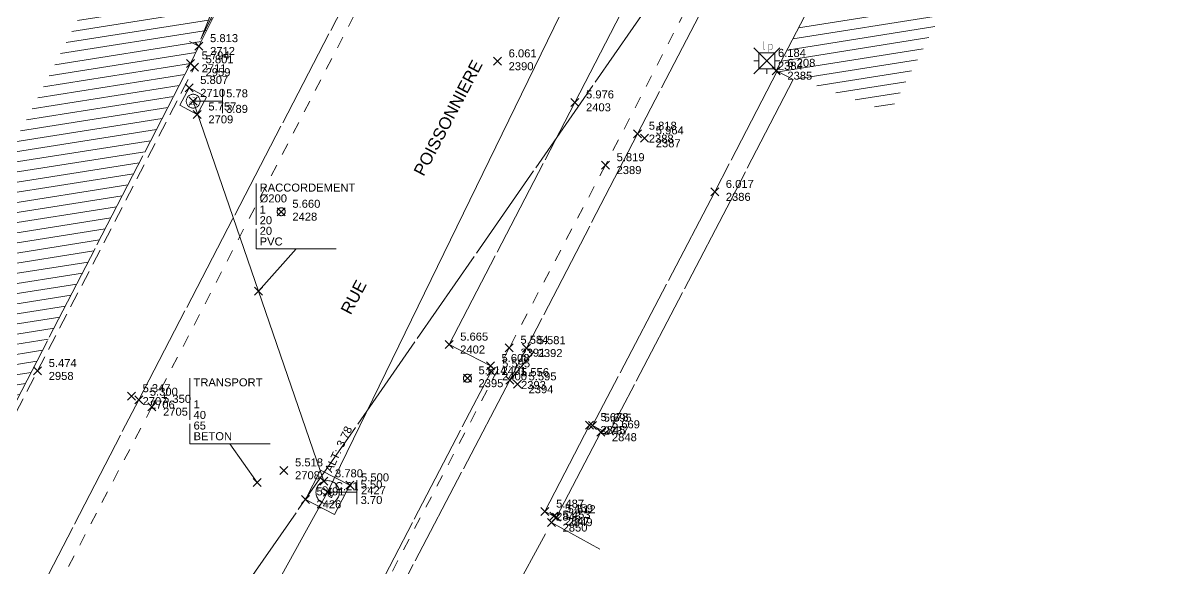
# Model space of a CAD drawing. Header units: metres. Extents: x 1223562 to 1223801, y 7191360 to 7191620.
# Drawn here: x 1223684.67 to 1223713.34, y 7191399.22 to 7191412.84 of the extents above; entities that cross this region are included whole.
import ezdxf
from ezdxf.enums import TextEntityAlignment as Align

# ---------------------------------------------------------------- set-up
doc = ezdxf.new("R2010")
doc.units = ezdxf.units.M
doc.header["$PDMODE"] = 3
doc.header["$PDSIZE"] = 0.1
for name, pattern in [('LL_0822', [2.5, 2.5, 0]), ('LL_0826', [2.5, 2.5, 0]), ('LL_0829', [0.6, 0.3, -0.3]), ('ML_2577', [2.5, 2.5, 0]), ('RL_1102', [0.6, 0.4, -0.2]), ('RL_1105', [2.5, 2.5, 0]), ('SL_1146', [2.5, 2.5, 0]), ('Socle_Continu', [2.5, 2.5, 0]), ('YL_2901', [2.5, 2.5, 0])]:
    doc.linetypes.add(name, pattern=pattern)
for name, color, linetype, lineweight in [('BATIH_SCS', 201, 'Socle_Continu', 13), ('CLOTU_SCS', 212, 'Socle_Continu', 13), ('ECPUB_SCS', 30, 'Socle_Continu', 13), ('HABIL_SCI', 7, 'Socle_Continu', 13), ('MARQU_PSS', 7, 'Socle_Continu', 13), ('SIGTA_SCI', 7, 'Socle_Continu', 13), ('SIGTM_SCI', 1, 'Socle_Continu', 13), ('SIGTO_SCI', 255, 'Socle_Continu', 13), ('VOIRI_SCS', 7, 'Socle_Continu', 13)]:
    doc.layers.add(name, color=color, linetype=linetype, lineweight=lineweight)
for name, color, linetype, lineweight, true_color in [('BATIM_SCS', 7, 'Socle_Continu', 13, 0xdf7fff), ('EAUPL_SCI', 5, 'Socle_Continu', 13, 0x0000ff), ('EAUUS_PSI', 7, 'Socle_Continu', 13, 0x7f3f00), ('EAUUS_SCI', 7, 'Socle_Continu', 13, 0x7f3f00), ('EAUUS_SCS', 7, 'Socle_Continu', 13, 0x7f3f00), ('EAUUS_SCT', 7, 'Socle_Continu', 13, 0x7f3f00), ('SIGTS_PSS', 7, 'Socle_Continu', 13, 0x9966cc)]:
    doc.layers.add(name, color=color, linetype=linetype, lineweight=lineweight, true_color=true_color)
doc.styles.add('Reseaux', font='arial.ttf')
doc.styles.get("Standard").update_dxf_attribs({"font": 'arial.ttf'})
doc.styles.add('Style_1', font='WINGDNG2.TTF')
doc.linetypes.add('CL_0181', pattern='A,3,-0.15,0.4,-0.381,["eu",Standard,S=0.254,R=0,X=-0.2,Y=-0.1],-0.381,0.4,-0.15', length=4.862)
doc.linetypes.add('SL_1143', pattern='A,0.5,0,["¢",Style_1,S=0.1,R=0,X=0.2,Y=-0.065],0.5', length=1)
pattern_1 = [(9, (0, 0), (-0.03910861626, 0.246922085149), [])]

# ---------------------------------------------------------------- blocks, each defined once
blk = doc.blocks.new('YP_1521')
at = {"layer": 'SIGTO_SCI', "color": 7, "linetype": 'Socle_Continu'}
blk.add_point((0, 0), dxfattribs=at)
at = {"layer": 'SIGTA_SCI', "linetype": 'Socle_Continu'}
blk.add_attdef('ALT', (0.278, 0.099), '', height=0.2, dxfattribs=at)
at = {"layer": 'SIGTA_SCI', "linetype": 'Socle_Continu', "flags": 9}
blk.add_attdef('CALQUE_ALT', (1.69, -1.18), '', height=0.2, dxfattribs=at)
at = {"layer": 'SIGTM_SCI', "linetype": 'Socle_Continu'}
blk.add_attdef('MAT', (0.278, -0.223), '', height=0.2, dxfattribs=at)
at = {"layer": 'SIGTM_SCI', "linetype": 'Socle_Continu', "flags": 9}
blk.add_attdef('CALQUE_MAT', (1.69, -1.501), '', height=0.2, dxfattribs=at)
at = {"layer": 'SIGTO_SCI', "linetype": 'Socle_Continu', "flags": 9}
for tag, p in [('ID', (1.69, 0.105)), ('NATURE', (1.69, -0.216)), ('FAMILLE', (1.69, -0.538)), ('CALQUE', (1.69, -0.859)), ('PCRS', (1.69, -1.823))]:
    blk.add_attdef(tag, p, '', height=0.2, dxfattribs=at)
blk = doc.blocks.new('GP_0481')
at = {"layer": 'ECPUB_SCS', "linetype": 'Socle_Continu'}
for p, q in [((-0.325, 0.325), (0, 0)), ((0, 0), (0.325, 0.325)), ((0, 0), (-0.325, -0.325)), ((-0.203, 0), (-0.325, 0)), ((0.203, 0.203), (-0.203, 0.203)), ((-0.203, 0.203), (-0.203, -0.203)), ((0.325, -0.325), (0, 0)), ((0.203, 0.203), (0.203, -0.203)), ((0.203, 0), (0.325, 0)), ((-0.203, -0.203), (0.203, -0.203)), ((0, -0.203), (0, -0.325))]:
    blk.add_line(p, q, dxfattribs=at)
at = {"layer": 'ECPUB_SCS', "linetype": 'Socle_Continu', "const_width": 0.01, "flags": 128}
for points in [[(-0.092, 0.487), (-0.092, 0.321, 0.378783), (-0.059, 0.287), (-0.048, 0.287)], [(0.048, 0.22), (0.048, 0.42), (0.098, 0.42, -0.410802), (0.137, 0.381), (0.137, 0.323, -0.396178), (0.098, 0.287), (0.059, 0.287)]]:
    blk.add_lwpolyline(points, format="xyb", dxfattribs=at)
at = {"layer": 'ECPUB_SCS', "linetype": 'Socle_Continu', "flags": 9}
for tag, p in [('ID', (0.722, 0.587)), ('NATURE', (0.722, 0.266)), ('FAMILLE', (0.722, -0.055)), ('CALQUE', (0.722, -0.377)), ('PCRS', (0.722, -0.698))]:
    blk.add_attdef(tag, p, '', height=0.2, dxfattribs=at)
blk = doc.blocks.new('LP_0841')
at = {"layer": 'VOIRI_SCS', "linetype": 'Socle_Continu', "flags": 128}
blk.add_lwpolyline([(0, 0), (0, 0.5), (1, 0)], dxfattribs=at)
at = {"layer": 'VOIRI_SCS', "linetype": 'Socle_Continu', "flags": 9}
for tag, p in [('ID', (1.428, 0.548)), ('NATURE', (1.428, 0.227)), ('FAMILLE', (1.428, -0.095)), ('CALQUE', (1.428, -0.416)), ('PCRS', (1.428, -0.737))]:
    blk.add_attdef(tag, p, '', height=0.2, dxfattribs=at)
blk = doc.blocks.new('LP_0843')
at = {"layer": 'VOIRI_SCS', "linetype": 'Socle_Continu'}
blk.add_circle((0, 0), 0.1, dxfattribs=at)
at = {"layer": 'VOIRI_SCS', "linetype": 'Socle_Continu', "flags": 9}
for tag, p in [('ID', (0.829, 0.061)), ('NATURE', (0.829, -0.26)), ('FAMILLE', (0.829, -0.582)), ('CALQUE', (0.829, -0.903)), ('PCRS', (0.829, -1.224))]:
    blk.add_attdef(tag, p, '', height=0.2, dxfattribs=at)
blk = doc.blocks.new('CP_0163')
at = {"layer": 'EAUUS_SCS', "linetype": 'Socle_Continu'}
blk.add_lwpolyline([(0, 0), (1, 0), (1, 1), (0, 1)], close=True, dxfattribs=at)
at = {"layer": 'EAUUS_SCS', "linetype": 'Socle_Continu', "const_width": 0.0235, "flags": 128}
for points in [[(0.45, 0.412), (0.362, 0.412, -0.405328), (0.31, 0.465), (0.31, 0.553, -0.999132), (0.45, 0.553), (0.45, 0.518), (0.327, 0.518)], [(0.538, 0.624), (0.538, 0.474, 0.410802), (0.6, 0.412), (0.679, 0.412), (0.679, 0.624)]]:
    blk.add_lwpolyline(points, format="xyb", dxfattribs=at)
at = {"layer": 'EAUUS_SCS', "linetype": 'Socle_Continu'}
blk.add_circle((0.5, 0.5), 0.353, dxfattribs=at)
at = {"layer": 'EAUUS_SCS', "linetype": 'Socle_Continu', "flags": 9}
for tag, p in [('ID', (1.381, 1.06)), ('NATURE', (1.381, 0.739)), ('FAMILLE', (1.381, 0.417)), ('CALQUE', (1.381, 0.096)), ('TYPE', (1.381, -0.546)), ('PCRS', (1.381, -0.225))]:
    blk.add_attdef(tag, p, '', height=0.2, dxfattribs=at)
blk = doc.blocks.new('RP_1122')
at = {"layer": 'BATIM_SCS', "linetype": 'Socle_Continu'}
blk.add_hatch(color=256, dxfattribs=at).paths.add_polyline_path([(0.062, 0.033), (0.938, 0.033), (0.5, 0.133)])
for p, q in [((0, 0.265), (0, 0)), ((1, 0), (1, 0.265)), ((0.5, 0.133), (0.062, 0.033)), ((0.938, 0.033), (0.5, 0.133)), ((0.062, 0.033), (0.938, 0.033))]:
    blk.add_line(p, q, dxfattribs=at)
at = {"layer": 'BATIM_SCS', "linetype": 'Socle_Continu', "flags": 9}
for tag, p in [('ID', (1.342, 0.871)), ('NATURE', (1.342, 0.549)), ('FAMILLE', (1.342, 0.228)), ('CALQUE', (1.342, -0.093)), ('PCRS', (1.342, -0.415))]:
    blk.add_attdef(tag, p, '', height=0.2, dxfattribs=at)
blk = doc.blocks.new('SP_1161')
at = {"layer": 'CLOTU_SCS', "linetype": 'Socle_Continu'}
for p, q in [((0, 0), (0, 0.2745)), ((1, 0.2745), (1, 0)), ((0.5, 0.1545), (0.3438, 0.103)), ((0.6563, 0.103), (0.5, 0.1545)), ((0.3438, 0.103), (0.6563, 0.103)), ((0.0625, 0), (0.9375, 0))]:
    blk.add_line(p, q, dxfattribs=at)
at = {"layer": 'CLOTU_SCS', "linetype": 'Socle_Continu', "flags": 9}
for tag, p in [('ID', (1.3598, 0.3853)), ('NATURE', (1.3598, 0.0641)), ('FAMILLE', (1.3598, -0.2572)), ('CALQUE', (1.3598, -0.5785)), ('PCRS', (1.3598, -0.8998))]:
    blk.add_attdef(tag, p, '', height=0.2, dxfattribs=at)
blk = doc.blocks.new('CP_2101')
at = {"layer": 'EAUUS_PSI', "linetype": 'Socle_Continu'}
blk.add_line((0.733, 0), (0, 0), dxfattribs=at)
at = {"layer": 'EAUUS_PSI', "linetype": 'Socle_Continu', "flags": 128}
blk.add_lwpolyline([(0.733, -0.3), (0.733, 0.3)], dxfattribs=at)
at = {"layer": 'EAUUS_PSI', "linetype": 'Socle_Continu'}
blk.add_point((0, 0), dxfattribs=at)
at = {"layer": 'EAUUS_PSI', "linetype": 'Socle_Continu', "style": 'Reseaux', "flags": 9}
for tag, p in [('ID', (2.525, 0.541)), ('NATURE', (2.525, 0.22))]:
    blk.add_attdef(tag, p, '', height=0.2, dxfattribs=at)
at = {"layer": 'EAUUS_PSI', "linetype": 'Socle_Continu'}
for tag, p in [('TAMPON', (0.824, 0.196)), ('RADIER', (0.824, -0.192))]:
    blk.add_attdef(tag, text='', height=0.2, dxfattribs=at).set_placement(p, align=Align.MIDDLE_LEFT)
at = {"layer": 'EAUUS_PSI', "linetype": 'Socle_Continu', "flags": 9}
for tag, p in [('FAMILLE', (2.525, -0.101)), ('CALQUE', (2.525, -0.423)), ('PCRS', (2.525, -0.744))]:
    blk.add_attdef(tag, p, '', height=0.2, dxfattribs=at)
blk = doc.blocks.new('*U92')
at = {"layer": 'EAUUS_SCI', "linetype": 'Socle_Continu'}
blk.add_line((0.939, 1.055), (0, 0), dxfattribs=at)
at = {"layer": 'EAUUS_SCI', "linetype": 'Socle_Continu', "flags": 128}
blk.add_lwpolyline([(1.939, 1.055), (-0.061, 1.055), (-0.061, 2.694)], dxfattribs=at)
at = {"layer": 'EAUUS_SCI', "linetype": 'Socle_Continu'}
blk.add_point((0, 0), dxfattribs=at)
for tag, p in [('TYPE', (0.028, 2.489)), ('DIAM', (0.028, 2.219)), ('NBR', (0.028, 1.94)), ('LARG', (0.028, 1.674)), ('HAUT', (0.028, 1.409)), ('MATER', (0.028, 1.143))]:
    blk.add_attdef(tag, p, '', height=0.2, dxfattribs=at)
at = {"layer": 'EAUUS_SCI', "linetype": 'Socle_Continu', "flags": 9}
for tag, p in [('ID', (2.47, 1.418)), ('NATURE', (2.47, 1.097)), ('FAMILLE', (2.47, 0.776)), ('CALQUE', (2.47, 0.454))]:
    blk.add_attdef(tag, p, '', height=0.2, dxfattribs=at)
blk = doc.blocks.new('CP_0169')
at = {"layer": 'EAUUS_SCI', "linetype": 'Socle_Continu'}
blk.add_point((0, 0), dxfattribs=at)
at = {"layer": 'EAUUS_SCI', "linetype": 'Socle_Continu', "insert": (0.268, 0.01), "char_height": 0.2, "attachment_point": 4}
blk.add_mtext_dynamic_manual_height_columns('\\pxql;ALT:', width=0.46273, gutter_width=1, heights=[0], dxfattribs=at)
at = {"layer": 'EAUUS_SCI', "linetype": 'Socle_Continu', "style": 'Reseaux', "flags": 9}
for tag, p in [('ID', (2.066, 0.187)), ('NATURE', (2.066, -0.134))]:
    blk.add_attdef(tag, p, '', height=0.2, dxfattribs=at)
at = {"layer": 'EAUUS_SCI', "linetype": 'Socle_Continu'}
blk.add_attdef('ALT', text='', height=0.2, dxfattribs=at).set_placement((0.952, 0.01), align=Align.MIDDLE_LEFT)
at = {"layer": 'EAUUS_SCI', "linetype": 'Socle_Continu', "flags": 9}
for tag, p in [('FAMILLE', (2.066, -0.456)), ('CALQUE', (2.066, -0.777)), ('TYPE', (2.066, -1.098)), ('PCRS', (2.066, -1.419))]:
    blk.add_attdef(tag, p, '', height=0.2, dxfattribs=at)
blk = doc.blocks.new('*U114')
at = {"layer": 'EAUPL_SCI', "linetype": 'Socle_Continu'}
blk.add_line((-0.676, 0.969), (0, 0), dxfattribs=at)
at = {"layer": 'EAUPL_SCI', "linetype": 'Socle_Continu', "flags": 128}
blk.add_lwpolyline([(0.324, 0.969), (-1.676, 0.969), (-1.676, 2.608)], dxfattribs=at)
at = {"layer": 'EAUPL_SCI', "linetype": 'Socle_Continu'}
blk.add_point((0, 0), dxfattribs=at)
for tag, p in [('TYPE', (-1.588, 2.403)), ('DIAM', (-1.588, 2.132)), ('NBR', (-1.588, 1.854)), ('LARG', (-1.588, 1.588)), ('HAUT', (-1.588, 1.322)), ('MATER', (-1.588, 1.057))]:
    blk.add_attdef(tag, p, '', height=0.2, dxfattribs=at)
at = {"layer": 'EAUPL_SCI', "linetype": 'Socle_Continu', "flags": 9}
for tag, p in [('ID', (2.47, 1.418)), ('NATURE', (2.47, 1.097)), ('FAMILLE', (2.47, 0.776)), ('CALQUE', (2.47, 0.454))]:
    blk.add_attdef(tag, p, '', height=0.2, dxfattribs=at)
blk = doc.blocks.new('ZP_1565')
at = {"layer": 'HABIL_SCI', "linetype": 'Socle_Continu'}
blk.add_attdef('TYPE', text='', height=0.3, dxfattribs=at).set_placement((0, 0), align=Align.MIDDLE_CENTER)
at = {"layer": 'HABIL_SCI', "linetype": 'Socle_Continu', "flags": 9}
for tag, p in [('ID', (0.547, -0.599)), ('NATURE', (0.547, -0.92)), ('FAMILLE', (0.547, -1.242)), ('CALQUE', (0.547, -1.563)), ('PCRS', (0.533, -1.833))]:
    blk.add_attdef(tag, p, '', height=0.2, dxfattribs=at)

msp = doc.modelspace()

# ---------------------------------------------------------------- hatches: boundary and pattern name
at = {"layer": 'BATIH_SCS', "linetype": 'Socle_Continu'}
h = msp.add_hatch(dxfattribs=at)
h.set_pattern_fill('RL_1107', color=256, angle=324, pattern_type=2)
h.set_pattern_definition(pattern_1)
h.paths.add_polyline_path([(1223695.134, 7191427.928), (1223691.466, 7191430.024), (1223687.823, 7191432.131), (1223687.032, 7191430.764), (1223686.309, 7191431.172), (1223685.43, 7191431.669), (1223685.378, 7191431.698), (1223686.049, 7191432.983), (1223685.357, 7191433.383), (1223685.412, 7191433.478), (1223685.3, 7191433.543), (1223684.059, 7191434.262), (1223683.955, 7191434.322), (1223683.9, 7191434.227), (1223681.868, 7191435.392), (1223681.847, 7191435.357), (1223681.91, 7191435.341), (1223681.925, 7191435.325), (1223681.889, 7191435.346), (1223681.847, 7191435.357), (1223681.836, 7191435.337), (1223681.83, 7191435.327), (1223681.86, 7191435.296), (1223681.932, 7191435.254), (1223681.908, 7191435.214), (1223681.846, 7191435.23), (1223681.831, 7191435.246), (1223681.867, 7191435.225), (1223681.914, 7191435.264), (1223681.824, 7191435.317), (1223681.868, 7191435.392), (1223676.898, 7191438.243), (1223675.405, 7191435.641), (1223691.219, 7191426.71), (1223688.568, 7191421.2), (1223689.857, 7191420.553), (1223686.193, 7191413.202), (1223677.692, 7191396.716), (1223680.359, 7191395.341), (1223688.859, 7191411.827), (1223689.07, 7191412.258), (1223690.308, 7191414.765), (1223692.757, 7191419.643), (1223693.221, 7191420.59), (1223693.688, 7191421.544), (1223692.372, 7191422.188)])
h.paths.add_polyline_path([(1223692.79, 7191429.01), (1223692.781, 7191429.114), (1223692.883, 7191429.056)], flags=16)
h.paths.add_polyline_path([(1223685.894, 7191431.336), (1223685.81, 7191431.314), (1223685.784, 7191431.398)], flags=16)
h.paths.add_polyline_path([(1223692.941, 7191420.213), (1223692.883, 7191420.095), (1223692.834, 7191420.192)], flags=16)
h.paths.add_polyline_path([(1223684.714, 7191433.783), (1223684.593, 7191433.754), (1223684.559, 7191433.873)], flags=16)
h.paths.add_polyline_path([(1223690.201, 7191414.623), (1223689.117, 7191412.43), (1223689.57, 7191413.57)], flags=16)
h.paths.add_polyline_path([(1223679.298, 7191436.704), (1223679.233, 7191436.721), (1223679.217, 7191436.737), (1223679.255, 7191436.716), (1223679.298, 7191436.704), (1223679.317, 7191436.736), (1223679.304, 7191436.757), (1223679.247, 7191436.79), (1223679.216, 7191436.822), (1223679.222, 7191436.832), (1223679.234, 7191436.853), (1223679.299, 7191436.837), (1223679.315, 7191436.82), (1223679.277, 7191436.842), (1223679.234, 7191436.853), (1223679.216, 7191436.822), (1223679.247, 7191436.79), (1223679.323, 7191436.746)], flags=16)
h = msp.add_hatch(dxfattribs=at)
h.set_pattern_fill('RL_1107', color=256, angle=324, pattern_type=2)
h.set_pattern_definition(pattern_1)
h.paths.add_polyline_path([(1223718.312, 7191414.741), (1223716.081, 7191415.953), (1223715.658, 7191416.192), (1223713.484, 7191417.434), (1223713.061, 7191417.679), (1223710.905, 7191418.929), (1223708.134, 7191420.506), (1223705.146, 7191414.796), (1223704.407, 7191413.382), (1223703.499, 7191411.641), (1223703.521, 7191411.629), (1223706.337, 7191410.596), (1223707.066, 7191411.993), (1223707.805, 7191413.405), (1223709.351, 7191416.361), (1223709.411, 7191416.327), (1223711.558, 7191415.083), (1223711.988, 7191414.834), (1223714.176, 7191413.584), (1223714.626, 7191413.329), (1223716.919, 7191412.083), (1223717.743, 7191411.668), (1223718.734, 7191411.032), (1223724.23, 7191407.834), (1223726.037, 7191406.818), (1223726.232, 7191406.686), (1223728.357, 7191405.49), (1223728.787, 7191405.226), (1223729.953, 7191404.565), (1223731.013, 7191403.956), (1223731.774, 7191403.527), (1223732.928, 7191402.867), (1223735.773, 7191401.248), (1223736.311, 7191400.933), (1223737.831, 7191403.519), (1223737.275, 7191403.845), (1223734.415, 7191405.473), (1223733.254, 7191406.137), (1223732.496, 7191406.563), (1223731.44, 7191407.17), (1223730.312, 7191407.81), (1223729.878, 7191408.077), (1223727.81, 7191409.24), (1223727.614, 7191409.373), (1223725.719, 7191410.438), (1223720.299, 7191413.592), (1223719.232, 7191414.277)])
h.paths.add_polyline_path([(1223713.603, 7191417.328), (1223715.506, 7191416.241), (1223714.505, 7191416.698)], flags=16)
h.paths.add_polyline_path([(1223712.91, 7191417.729), (1223711.917, 7191418.189), (1223711.023, 7191418.822)], flags=16)
h.paths.add_polyline_path([(1223716.204, 7191415.848), (1223718.156, 7191414.788), (1223717.133, 7191415.231)], flags=16)
h.paths.add_polyline_path([(1223719.653, 7191413.905), (1223719.786, 7191413.819), (1223719.673, 7191413.79)], flags=16)
h.paths.add_polyline_path([(1223704.929, 7191414.009), (1223704.806, 7191413.961), (1223704.899, 7191414.137)], flags=16)
h.paths.add_polyline_path([(1223725.822, 7191410.343), (1223727.48, 7191409.41), (1223726.602, 7191409.79)], flags=16)
h.paths.add_polyline_path([(1223727.923, 7191409.138), (1223729.732, 7191408.12), (1223728.779, 7191408.543)], flags=16)
h.paths.add_polyline_path([(1223730.763, 7191407.455), (1223730.904, 7191407.375), (1223730.791, 7191407.341)], flags=16)
h.paths.add_polyline_path([(1223732.786, 7191406.302), (1223732.88, 7191406.248), (1223732.791, 7191406.2)], flags=16)
h.paths.add_polyline_path([(1223734.577, 7191405.343), (1223737.08, 7191403.918), (1223735.78, 7191404.544)], flags=16)

# ---------------------------------------------------------------- linework, layer by layer
at = {"layer": 'BATIM_SCS', "linetype": 'RL_1105'}
for points in [[(1223688.859, 7191411.827, 5.794), (1223689.07, 7191412.258, 5.813), (1223690.308, 7191414.765, 5.827), (1223692.757, 7191419.643, 6.279), (1223693.221, 7191420.59, 6.324), (1223693.688, 7191421.544, 6.396), (1223692.372, 7191422.188, 6.527)], [(1223737.831, 7191403.519, 8.147), (1223737.275, 7191403.845, 8.099), (1223734.415, 7191405.473, 8.035), (1223733.254, 7191406.137, 7.966), (1223732.496, 7191406.563, 7.909), (1223731.44, 7191407.17, 7.891), (1223730.312, 7191407.81, 7.793), (1223729.878, 7191408.077, 7.746), (1223727.81, 7191409.24, 7.667), (1223727.614, 7191409.373, 7.649), (1223725.719, 7191410.438, 7.618), (1223720.299, 7191413.592, 7.48), (1223719.232, 7191414.277, 7.42), (1223718.312, 7191414.741, 7.327), (1223716.081, 7191415.953, 7.28), (1223715.658, 7191416.192, 7.219), (1223713.484, 7191417.434, 7.165), (1223713.061, 7191417.679, 7.091), (1223710.905, 7191418.929, 7.033), (1223708.134, 7191420.506, 6.764), (1223705.146, 7191414.796, 6.477), (1223704.407, 7191413.382, 6.478), (1223703.499, 7191411.641, 6.208), (1223703.521, 7191411.629, 6.21)], [(1223688.859, 7191411.827, 5.794), (1223680.359, 7191395.341, 4.692)]]:
    msp.add_polyline3d(points, dxfattribs=at)
at = {"layer": 'BATIM_SCS', "linetype": 'RL_1102'}
msp.add_polyline3d([(1223679.975, 7191395.299, 4.661), (1223680.339, 7191395.11, 4.74), (1223685.037, 7191404.141, 5.474), (1223688.958, 7191411.729, 5.801), (1223688.859, 7191411.827, 5.794)], dxfattribs=at)
at = {"layer": 'CLOTU_SCS', "linetype": 'SL_1146'}
for points in [[(1223703.521, 7191411.629, 6.21), (1223701.96, 7191408.615, 6.017), (1223698.909, 7191402.776, 5.695)], [(1223703.521, 7191411.629, 6.21), (1223703.922, 7191411.425, 6.238), (1223702.36, 7191408.409, 6.042), (1223699.308, 7191402.567, 5.679), (1223698.909, 7191402.776, 5.695)]]:
    msp.add_polyline3d(points, dxfattribs=at)
at = {"layer": 'CLOTU_SCS', "linetype": 'SL_1143'}
msp.add_polyline3d([(1223699.114, 7191402.61, 5.669), (1223698.007, 7191400.488, 5.512)], dxfattribs=at)
at = {"layer": 'EAUUS_SCT', "linetype": 'CL_0181'}
for points in [[(1223737.335, 7191412.048, 6.4), (1223706.352, 7191429.98, 5.23), (1223692.286, 7191401.11, 3.7), (1223675.384, 7191370.562, 2.75)], [(1223688.926, 7191410.882, 5.782), (1223692.192, 7191401.386, 3.78)]]:
    msp.add_polyline3d(points, dxfattribs=at)
at = {"layer": 'MARQU_PSS', "linetype": 'ML_2577'}
for points in [[(1223696.354, 7191404.267, 5.608), (1223695.322, 7191404.801, 5.665), (1223698.466, 7191410.852, 5.976), (1223702.338, 7191418.325, 6.33), (1223704.112, 7191421.709, 6.531)], [(1223692.05, 7191395.828, 5.169), (1223696.37, 7191404.132, 5.595)]]:
    msp.add_polyline3d(points, dxfattribs=at)
at = {"layer": 'SIGTS_PSS', "linetype": 'YL_2901'}
msp.add_polyline3d([(1223754.624, 7191615.542, 13.233), (1223774.768, 7191564.41, 13.107), (1223759.899, 7191516.921, 12.089), (1223739.481, 7191487.157, 10.877), (1223712.27, 7191430.488, 6.902), (1223666.985, 7191365.329, 3.888), (1223604.313, 7191397.356, 4.87), (1223562.746, 7191366.34, 4.088)], dxfattribs=at)
at = {"layer": 'VOIRI_SCS', "linetype": 'LL_0822'}
for points in [[(1223684.768, 7191398.007, 5.061), (1223687.565, 7191403.424, 5.3), (1223692.921, 7191413.726, 5.823), (1223693.304, 7191414.466, 5.863), (1223693.933, 7191415.668, 5.922), (1223696.679, 7191420.977, 6.168), (1223698.22, 7191424.09, 6.311), (1223699.067, 7191425.653, 6.388)], [(1223705.372, 7191420.358, 6.367), (1223700.035, 7191410.07, 5.818), (1223697.258, 7191404.712, 5.581), (1223696.842, 7191403.913, 5.556), (1223692.93, 7191396.45, 5.161)]]:
    msp.add_polyline3d(points, dxfattribs=at)
at = {"layer": 'VOIRI_SCS', "linetype": 'LL_0829'}
for points in [[(1223698.753, 7191425, 6.362), (1223699.079, 7191424.835, 6.366), (1223697.001, 7191420.786, 6.188), (1223694.232, 7191415.465, 5.955), (1223693.218, 7191413.544, 5.862), (1223687.895, 7191403.247, 5.35), (1223685.08, 7191397.854, 5.096)], [(1223705.945, 7191421.486, 6.454), (1223705.623, 7191421.637, 6.486), (1223699.23, 7191409.284, 5.819), (1223696.827, 7191404.722, 5.584), (1223692.605, 7191396.658, 5.179)]]:
    msp.add_polyline3d(points, dxfattribs=at)
at = {"layer": 'VOIRI_SCS', "linetype": 'LL_0826'}
msp.add_polyline3d([(1223698.828, 7191402.79, 5.678), (1223697.719, 7191400.628, 5.487), (1223697.939, 7191400.514, 5.459)], dxfattribs=at)

# ---------------------------------------------------------------- block references
at = {"layer": 'BATIM_SCS', "linetype": 'Socle_Continu', "xscale": 2.795809758955879, "rotation": 63.71121808677395}
msp.add_blockref('RP_1122', (1223689.07, 7191412.258, 5.813), dxfattribs=at)
at = {"layer": 'CLOTU_SCS', "linetype": 'Socle_Continu', "xscale": 5.028068989841374, "yscale": 5.028068989841374, "rotation": 241.3990484755276}
msp.add_blockref('SP_1161', (1223697.881, 7191400.352, 5.453), dxfattribs=at)
at = {"layer": 'EAUPL_SCI', "linetype": 'Socle_Continu'}
ref = msp.add_blockref('*U114', (1223690.522, 7191401.355), dxfattribs=at)
ref.add_attrib('TYPE', 'TRANSPORT', (1223688.935, 7191403.758), dxfattribs={"linetype": 'Socle_Continu', "height": 0.2})
ref.add_attrib('NBR', '1', (1223688.935, 7191403.209), dxfattribs={"linetype": 'Socle_Continu', "height": 0.2})
ref.add_attrib('LARG', '40', (1223688.935, 7191402.944), dxfattribs={"linetype": 'Socle_Continu', "height": 0.2})
ref.add_attrib('HAUT', '65', (1223688.935, 7191402.678), dxfattribs={"linetype": 'Socle_Continu', "height": 0.2})
ref.add_attrib('MATER', 'BETON', (1223688.935, 7191402.412), dxfattribs={"linetype": 'Socle_Continu', "height": 0.2})
at = {"layer": 'EAUUS_PSI', "linetype": 'Socle_Continu'}
for p, values in [((1223688.926, 7191410.882, 5.78), {'TAMPON': '5.78', 'RADIER': '3.89'}), ((1223692.286, 7191401.11, 5.5), {'TAMPON': '5.50', 'RADIER': '3.70'})]:
    msp.add_blockref('CP_2101', p, dxfattribs=at).add_auto_attribs(values)
at = {"layer": 'EAUUS_SCI', "linetype": 'Socle_Continu'}
msp.add_blockref('*U92', (1223690.559, 7191406.134), dxfattribs=at).add_auto_attribs({'TYPE': 'RACCORDEMENT', 'DIAM': 'Ø200', 'NBR': '1', 'LARG': '20', 'HAUT': '20', 'MATER': 'PVC'})
at = {"layer": 'EAUUS_SCI', "linetype": 'Socle_Continu', "rotation": 64.88454969922007}
msp.add_blockref('CP_0169', (1223692.192, 7191401.386, 3.78), dxfattribs=at).add_auto_attribs({'ALT': '3.78'})
at = {"layer": 'EAUUS_SCS', "linetype": 'Socle_Continu'}
for p, xscale, yscale, rotation in [((1223689.028, 7191410.551, 5.757), 0.4898607775521505, 0.4898607775521505, 62.11422137203846), ((1223691.729, 7191400.934, 5.491), 0.8264221861680809, 0.8264221861680809, 332.4780968923375)]:
    msp.add_blockref('CP_0163', p, dxfattribs=dict(at, xscale=xscale, yscale=yscale, rotation=rotation))
at = {"layer": 'ECPUB_SCS', "linetype": 'Socle_Continu'}
msp.add_blockref('GP_0481', (1223703.263, 7191411.889, 6.184), dxfattribs=at)
at = {"layer": 'HABIL_SCI', "linetype": 'Socle_Continu', "rotation": 62.22066212217078}
msp.add_blockref('ZP_1565', (1223694.384, 7191408.737), dxfattribs=at).add_auto_attribs({'TYPE': 'RUE                          POISSONNIERE'})
at = {"layer": 'SIGTO_SCI', "linetype": 'Socle_Continu'}
for p, values in [((1223689.07, 7191412.258, 5.813), {'ALT': '5.813', 'MAT': '2712'}), ((1223688.859, 7191411.827, 5.794), {'ALT': '5.794', 'MAT': '2711'}), ((1223688.958, 7191411.729, 5.801), {'ALT': '5.801', 'MAT': '2959'}), ((1223696.532, 7191411.878, 6.061), {'ALT': '6.061', 'MAT': '2390'}), ((1223703.263, 7191411.889, 6.184), {'ALT': '6.184', 'MAT': '2384'}), ((1223703.499, 7191411.641, 6.208), {'ALT': '6.208', 'MAT': '2385'}), ((1223688.824, 7191411.213, 5.807), {'ALT': '5.807', 'MAT': '2710'}), ((1223698.466, 7191410.852, 5.976), {'ALT': '5.976', 'MAT': '2403'}), ((1223689.028, 7191410.551, 5.757), {'ALT': '5.757', 'MAT': '2709'}), ((1223700.035, 7191410.07, 5.818), {'ALT': '5.818', 'MAT': '2388'}), ((1223700.21, 7191409.954, 5.964), {'ALT': '5.964', 'MAT': '2387'}), ((1223699.23, 7191409.284, 5.819), {'ALT': '5.819', 'MAT': '2389'}), ((1223701.96, 7191408.615, 6.017), {'ALT': '6.017', 'MAT': '2386'}), ((1223691.127, 7191408.12, 5.66), {'ALT': '5.660', 'MAT': '2428'}), ((1223695.322, 7191404.801, 5.665), {'ALT': '5.665', 'MAT': '2402'}), ((1223696.827, 7191404.722, 5.584), {'ALT': '5.584', 'MAT': '2391'}), ((1223697.258, 7191404.712, 5.581), {'ALT': '5.581', 'MAT': '2392'}), ((1223696.354, 7191404.267, 5.608), {'ALT': '5.608', 'MAT': '2401'}), ((1223685.037, 7191404.141, 5.474), {'ALT': '5.474', 'MAT': '2958'}), ((1223695.779, 7191403.959, 5.614), {'ALT': '5.614', 'MAT': '2395'}), ((1223696.37, 7191404.132, 5.595), {'ALT': '5.595', 'MAT': '2400'}), ((1223696.842, 7191403.913, 5.556), {'ALT': '5.556', 'MAT': '2393'}), ((1223697.03, 7191403.808, 5.595), {'ALT': '5.595', 'MAT': '2394'}), ((1223687.383, 7191403.512, 5.347), {'ALT': '5.347', 'MAT': '2707'}), ((1223687.565, 7191403.424, 5.3), {'ALT': '5.300', 'MAT': '2706'}), ((1223687.895, 7191403.247, 5.35), {'ALT': '5.350', 'MAT': '2705'}), ((1223698.828, 7191402.79, 5.678), {'ALT': '5.678', 'MAT': '2845'}), ((1223698.909, 7191402.776, 5.695), {'ALT': '5.695', 'MAT': '2737'}), ((1223699.114, 7191402.61, 5.669), {'ALT': '5.669', 'MAT': '2848'}), ((1223691.194, 7191401.659, 5.518), {'ALT': '5.518', 'MAT': '2708'}), ((1223692.192, 7191401.386, 3.78), {'ALT': '3.780', 'MAT': 'C.21'}), ((1223692.844, 7191401.285, 5.5), {'ALT': '5.500', 'MAT': '2427'}), ((1223691.729, 7191400.934, 5.491), {'ALT': '5.491', 'MAT': '2426'}), ((1223697.719, 7191400.628, 5.487), {'ALT': '5.487', 'MAT': '2846'}), ((1223697.939, 7191400.514, 5.459), {'ALT': '5.459', 'MAT': '2847'}), ((1223698.007, 7191400.488, 5.512), {'ALT': '5.512', 'MAT': '2849'}), ((1223697.881, 7191400.352, 5.453), {'ALT': '5.453', 'MAT': '2850'})]:
    msp.add_blockref('YP_1521', p, dxfattribs=at).add_auto_attribs(values)
at = {"layer": 'VOIRI_SCS', "linetype": 'Socle_Continu'}
for p in [(1223691.127, 7191408.12, 5.66), (1223695.779, 7191403.959, 5.614)]:
    msp.add_blockref('LP_0843', p, dxfattribs=at)
at = {"layer": 'VOIRI_SCS', "linetype": 'Socle_Continu', "xscale": 0.9006510365342705, "yscale": 0.4115, "rotation": 242.5413289986034}
msp.add_blockref('LP_0841', (1223697.258, 7191404.712, 5.581), dxfattribs=at)

doc.saveas('drawing.dxf')
